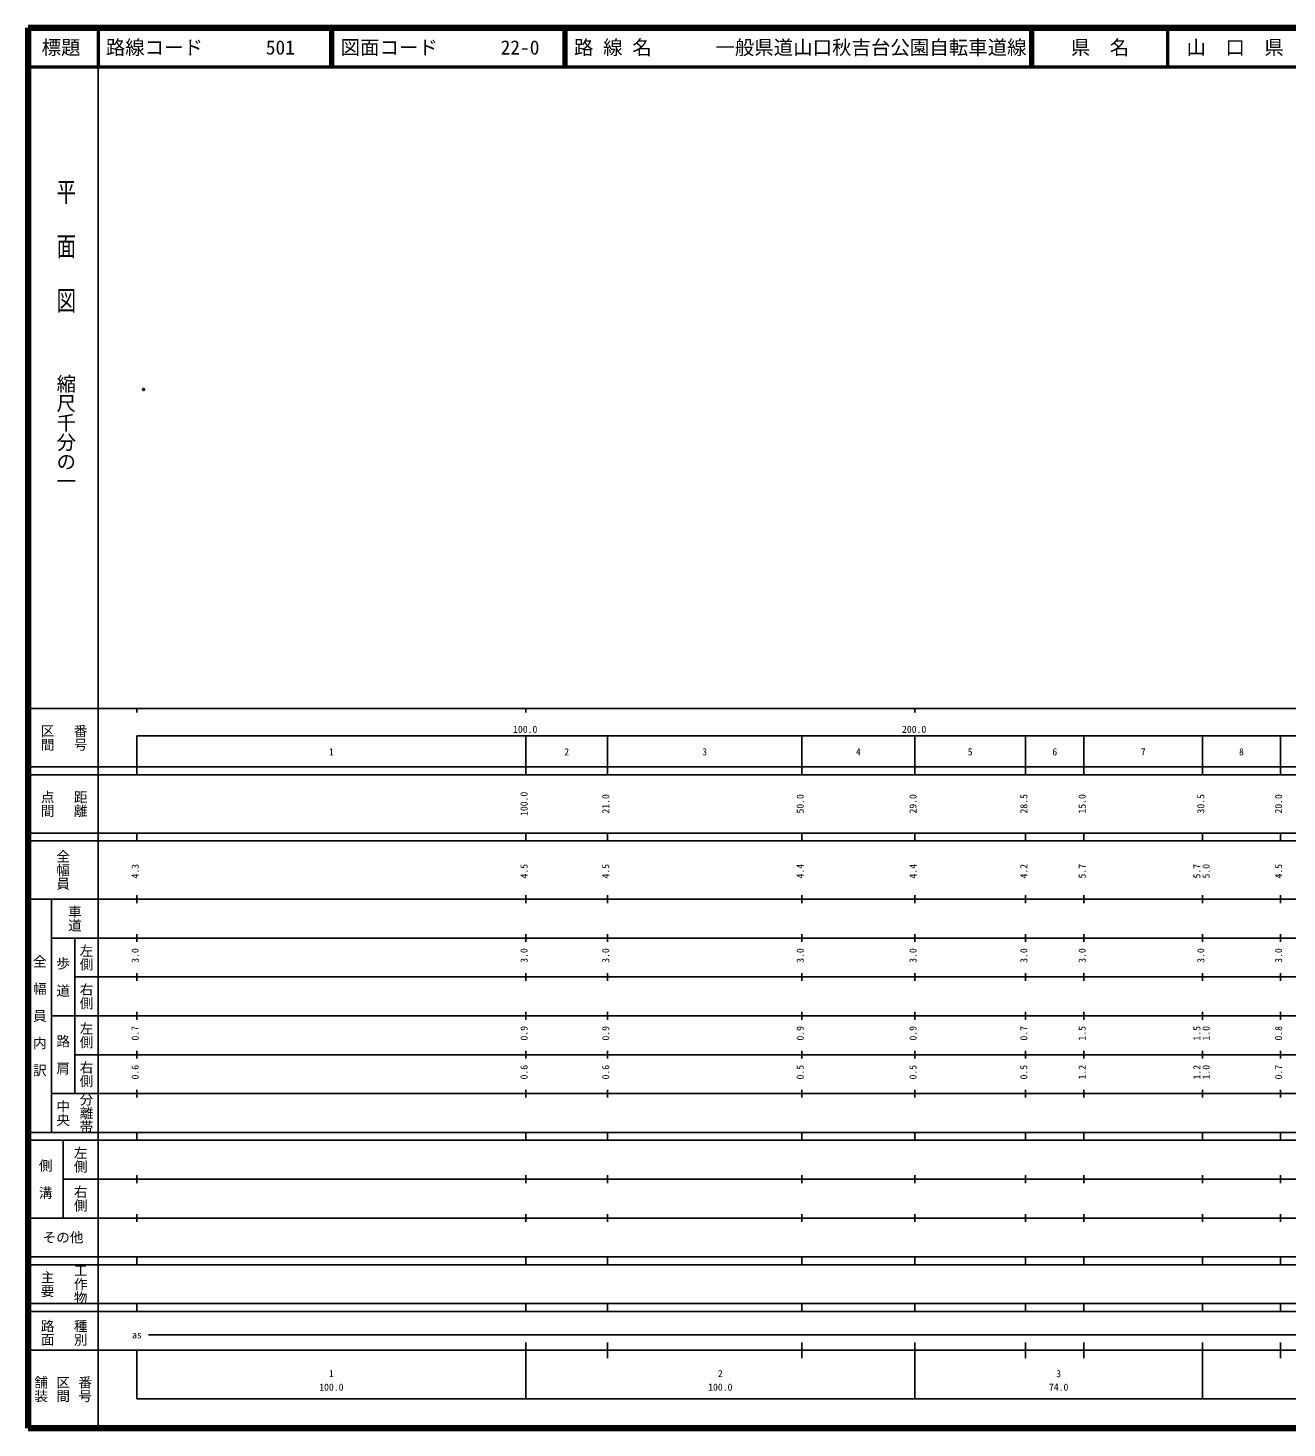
# Model space of a CAD drawing. Units: millimetres on the paper. Extents: x 40 to 680, y 20 to 380.
# Drawn here: x 40 to 363.7, y 20 to 380 of the extents above; entities that cross this region are included whole.
import ezdxf
from ezdxf.enums import TextEntityAlignment as Align

# ---------------------------------------------------------------- set-up
doc = ezdxf.new("R2010")
doc.units = ezdxf.units.MM
doc.header["$PDMODE"] = 32
doc.header["$PDSIZE"] = 0.5
doc.layers.add('M-OTRS', color=6, linetype='Continuous')
for name, color, linetype, lineweight in [('M-TTL', 2, 'Continuous', 140), ('M-TTL-BAND', 7, 'Continuous', 25), ('M-TTL-LINE', 7, 'Continuous', 50), ('M-TTL-TXT', 7, 'Continuous', 13)]:
    doc.layers.add(name, color=color, linetype=linetype, lineweight=lineweight)
doc.styles.add('@ＭＳ ゴシック', font='')
doc.styles.add('ＭＳ ゴシック', font='')
doc.styles.get('@ＭＳ ゴシック').set_extended_font_data('@MS Gothic')
doc.styles.get('ＭＳ ゴシック').set_extended_font_data('MS Gothic')

msp = doc.modelspace()

# ---------------------------------------------------------------- linework, layer by layer
at = {"layer": 'M-OTRS'}
msp.add_point((69.711, 287.069), dxfattribs=at)
at = {"layer": 'M-TTL'}
for p, q in [((40, 380), (40, 20)), ((680, 380), (40, 380)), ((40, 20), (680, 20))]:
    msp.add_line(p, q, dxfattribs=at)
at = {"layer": 'M-TTL-BAND'}
for p, q in [((58, 370), (58, 20)), ((40, 205), (579, 205)), ((68, 205), (68, 204)), ((168, 205), (168, 204)), ((268, 205), (268, 204)), ((68, 198), (579, 198)), ((68, 198), (68, 188)), ((168, 188), (168, 198)), ((189, 188), (189, 198)), ((239, 188), (239, 198)), ((268, 188), (268, 198)), ((296.5, 188), (296.5, 198)), ((311.5, 188), (311.5, 198)), ((342, 188), (342, 198)), ((362, 188), (362, 198)), ((40, 190), (579, 190)), ((40, 188), (579, 188)), ((40, 173), (579, 173)), ((68, 171), (68, 173)), ((168, 171), (168, 173)), ((189, 171), (189, 173)), ((239, 171), (239, 173)), ((268, 171), (268, 173)), ((296.5, 171), (296.5, 173)), ((311.5, 171), (311.5, 173)), ((342, 171), (342, 173)), ((362, 171), (362, 173)), ((40, 171), (579, 171)), ((40, 156), (579, 156)), ((46, 96), (46, 156)), ((68, 155), (68, 157)), ((168, 155), (168, 157)), ((189, 155), (189, 157)), ((239, 155), (239, 157)), ((268, 155), (268, 157)), ((296.5, 155), (296.5, 157)), ((311.5, 155), (311.5, 157)), ((342, 155), (342, 157)), ((362, 155), (362, 157)), ((46, 146), (579, 146)), ((52, 146), (52, 106)), ((68, 145), (68, 147)), ((168, 145), (168, 147)), ((189, 145), (189, 147)), ((239, 145), (239, 147)), ((268, 145), (268, 147)), ((296.5, 145), (296.5, 147)), ((311.5, 145), (311.5, 147)), ((342, 145), (342, 147)), ((362, 145), (362, 147)), ((68, 135), (68, 137)), ((168, 135), (168, 137)), ((189, 135), (189, 137)), ((239, 135), (239, 137)), ((268, 135), (268, 137)), ((296.5, 135), (296.5, 137)), ((311.5, 135), (311.5, 137)), ((342, 135), (342, 137)), ((362, 135), (362, 137)), ((52, 136), (579, 136)), ((46, 126), (579, 126)), ((68, 125), (68, 127)), ((168, 125), (168, 127)), ((189, 125), (189, 127)), ((239, 125), (239, 127)), ((268, 125), (268, 127)), ((296.5, 125), (296.5, 127)), ((311.5, 125), (311.5, 127)), ((342, 125), (342, 127)), ((362, 125), (362, 127)), ((52, 116), (579, 116)), ((68, 115), (68, 117)), ((168, 115), (168, 117)), ((189, 115), (189, 117)), ((239, 115), (239, 117)), ((268, 115), (268, 117)), ((296.5, 115), (296.5, 117)), ((311.5, 115), (311.5, 117)), ((342, 115), (342, 117)), ((362, 115), (362, 117)), ((46, 106), (579, 106)), ((68, 105), (68, 107)), ((168, 105), (168, 107)), ((189, 105), (189, 107)), ((239, 105), (239, 107)), ((268, 105), (268, 107)), ((296.5, 105), (296.5, 107)), ((311.5, 105), (311.5, 107)), ((342, 105), (342, 107)), ((362, 105), (362, 107)), ((40, 96), (579, 96)), ((40, 94), (579, 94)), ((49, 94), (49, 74)), ((68, 94), (68, 96)), ((168, 94), (168, 96)), ((189, 94), (189, 96)), ((239, 94), (239, 96)), ((268, 94), (268, 96)), ((296.5, 94), (296.5, 96)), ((311.5, 94), (311.5, 96)), ((342, 94), (342, 96)), ((362, 94), (362, 96)), ((49, 84), (579, 84)), ((68, 83), (68, 85)), ((168, 83), (168, 85)), ((189, 83), (189, 85)), ((239, 83), (239, 85)), ((268, 83), (268, 85)), ((296.5, 83), (296.5, 85)), ((311.5, 83), (311.5, 85)), ((342, 83), (342, 85)), ((362, 83), (362, 85)), ((40, 74), (579, 74)), ((68, 73), (68, 75)), ((168, 73), (168, 75)), ((189, 73), (189, 75)), ((239, 73), (239, 75)), ((268, 73), (268, 75)), ((296.5, 73), (296.5, 75)), ((311.5, 73), (311.5, 75)), ((342, 73), (342, 75)), ((362, 73), (362, 75)), ((40, 64), (579, 64)), ((40, 62), (579, 62)), ((68, 62), (68, 64)), ((168, 62), (168, 64)), ((189, 62), (189, 64)), ((239, 62), (239, 64)), ((268, 62), (268, 64)), ((296.5, 62), (296.5, 64)), ((311.5, 62), (311.5, 64)), ((342, 62), (342, 64)), ((362, 62), (362, 64)), ((40, 52), (579, 52)), ((68, 50), (68, 52)), ((168, 50), (168, 52)), ((189, 50), (189, 52)), ((239, 50), (239, 52)), ((268, 50), (268, 52)), ((296.5, 50), (296.5, 52)), ((311.5, 50), (311.5, 52)), ((342, 50), (342, 52)), ((362, 50), (362, 52)), ((40, 50), (579, 50)), ((71, 44), (559, 44)), ((40, 40), (579, 40)), ((68, 40), (68, 27.5)), ((168, 27.5), (168, 42)), ((189, 38), (189, 42)), ((239, 38), (239, 42)), ((268, 27.5), (268, 42)), ((296.5, 38), (296.5, 42)), ((311.5, 38), (311.5, 42)), ((342, 27.5), (342, 42)), ((362, 38), (362, 42)), ((68, 27.5), (579, 27.5))]:
    msp.add_line(p, q, dxfattribs=at)
at = {"layer": 'M-TTL-LINE'}
for p, q in [((58, 380), (58, 370)), ((117.75, 380), (117.75, 370)), ((118.25, 380), (118.25, 370)), ((177.75, 380), (177.75, 370)), ((178.25, 380), (178.25, 370)), ((297.75, 380), (297.75, 370)), ((298.25, 380), (298.25, 370)), ((333, 380), (333, 370)), ((40, 370), (680, 370))]:
    msp.add_line(p, q, dxfattribs=at)

# ---------------------------------------------------------------- texts
at = {"layer": 'M-TTL-BAND', "style": '@ＭＳ ゴシック', "width": 1.4}
msp.add_text('平  面  図', height=3.666, rotation=270, dxfattribs=at).set_placement((49.777, 306.475), align=Align.MIDDLE_RIGHT)
at = {"layer": 'M-TTL-BAND', "style": '@ＭＳ ゴシック'}
msp.add_text('縮尺千分の一', height=3.666, rotation=270, dxfattribs=at).set_placement((49.777, 261.03), align=Align.MIDDLE_RIGHT)
for s, p in [('区間', (45, 197.5)), ('番号', (53.5, 197.5)), ('点間', (45, 180.5)), ('距離', (53.5, 180.5)), ('全幅員', (49, 163.5)), ('車道', (52, 151)), ('左側', (55, 141)), ('全\u3000幅\u3000員\u3000内\u3000訳', (43, 126)), ('歩\u3000道', (49, 136)), ('右側', (55, 131)), ('左側', (55, 121)), ('路\u3000肩', (49, 116)), ('右側', (55, 111)), ('分離帯', (55, 101)), ('中央', (49, 101)), ('左側', (53.5, 89)), ('側\u3000溝', (44.5, 84)), ('右側', (53.5, 79)), ('工作物', (53.5, 57)), ('主要', (45, 57)), ('路面', (45, 44.5)), ('種別', (53.5, 44.5)), ('舗装', (43.333, 30)), ('区間', (49, 30)), ('番号', (54.667, 30))]:
    msp.add_text(s, height=2.566, rotation=270, dxfattribs=at).set_placement(p, align=Align.MIDDLE_CENTER)
at = {"layer": 'M-TTL-BAND', "style": 'ＭＳ ゴシック'}
for s, p in [('100.0', (167.844, 198.195)), ('200.0', (267.844, 198.195)), ('1', (118, 192.405)), ('2', (178.5, 192.405)), ('3', (214, 192.405)), ('4', (253.5, 192.405)), ('5', (282.25, 192.405)), ('6', (304, 192.405)), ('7', (326.75, 192.405)), ('8', (352, 192.405)), ('as', (68, 42.5)), ('1', (118, 32.523)), ('2', (218, 32.523)), ('3', (305, 32.523)), ('100.0', (118, 29.033)), ('100.0', (218, 29.033)), ('74.0', (305, 29.033))]:
    msp.add_text(s, height=1.833, dxfattribs=at).set_placement(p, align=Align.BOTTOM_CENTER)
for s, p in [('100.0', (169, 180.5)), ('21.0', (190, 180.5)), ('50.0', (240, 180.5)), ('29.0', (269, 180.5)), ('28.5', (297.5, 180.5)), ('15.0', (312.5, 180.5)), ('30.5', (343, 180.5)), ('20.0', (363, 180.5)), ('4.3', (69, 163.174)), ('4.5', (169, 163.174)), ('4.5', (190, 163.174)), ('4.4', (240, 163.174)), ('4.4', (269, 163.174)), ('4.2', (297.5, 163.174)), ('5.7', (312.5, 163.174)), ('5.7', (342, 163.174)), ('5.0', (344.37, 163.174)), ('4.5', (363, 163.174)), ('3.0', (69, 141.5)), ('3.0', (169, 141.5)), ('3.0', (190, 141.5)), ('3.0', (240, 141.5)), ('3.0', (269, 141.5)), ('3.0', (297.5, 141.5)), ('3.0', (312.5, 141.5)), ('3.0', (343, 141.5)), ('3.0', (363, 141.5)), ('0.7', (69, 121.5)), ('0.9', (169, 121.5)), ('0.9', (190, 121.5)), ('0.9', (240, 121.5)), ('0.9', (269, 121.5)), ('0.7', (297.5, 121.5)), ('1.5', (312.5, 121.5)), ('1.5', (342, 121.5)), ('1.0', (344.37, 121.5)), ('0.8', (363, 121.5)), ('0.6', (69, 111.5)), ('0.6', (169, 111.5)), ('0.6', (190, 111.5)), ('0.5', (240, 111.5)), ('0.5', (269, 111.5)), ('0.5', (297.5, 111.5)), ('1.2', (312.5, 111.5)), ('1.2', (342, 111.5)), ('1.0', (344.37, 111.5)), ('0.7', (363, 111.5))]:
    msp.add_text(s, height=1.833, rotation=90, dxfattribs=at).set_placement(p, align=Align.BOTTOM_CENTER)
msp.add_text('その他', height=2.566, dxfattribs=at).set_placement((49, 69), align=Align.MIDDLE_CENTER)
at = {"layer": 'M-TTL-TXT', "style": 'ＭＳ ゴシック'}
for s, p in [('標題', (48.5, 375)), ('県\u3000名', (315.625, 375)), ('山\u3000口\u3000県', (350.375, 375))]:
    msp.add_text(s, height=3.666, dxfattribs=at).set_placement(p, align=Align.MIDDLE_CENTER)
for s, p in [('路線コード', (60, 375)), ('501', (101.142, 375)), ('図面コード', (120.38, 375)), ('22-0', (161.521, 375)), ('路 線 名', (180.38, 375)), ('一般県道山口秋吉台公園自転車道線', (216.734, 375))]:
    msp.add_text(s, height=3.666, dxfattribs=at).set_placement(p, align=Align.MIDDLE_LEFT)

doc.saveas('drawing.dxf')
